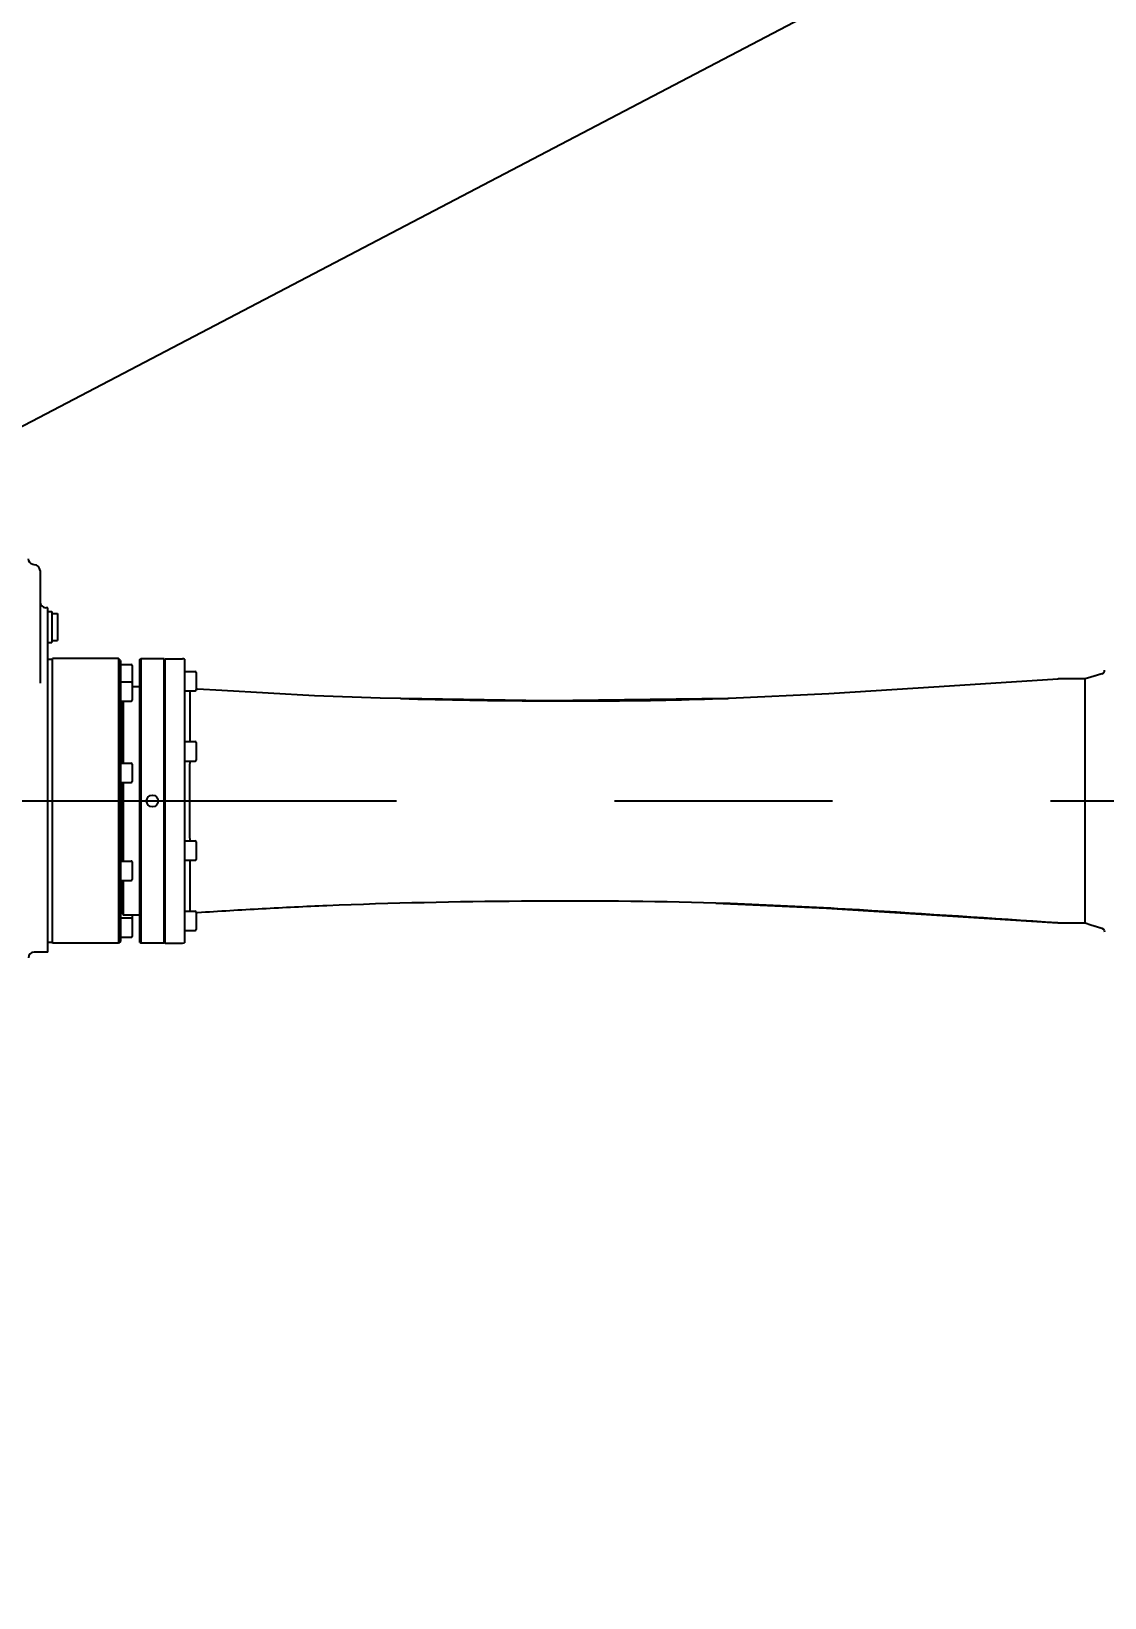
# Model space of a CAD drawing. Header units: millimetres. Extents: x 7426 to 8740, y 124 to 421.
# Drawn here: x 8506.02 to 8524.49, y 188.57 to 215.54 of the extents above; entities that cross this region are included whole.
import ezdxf
from ezdxf import colors
from ezdxf.entities.mleader import LeaderData, LeaderLine
from ezdxf.math import Vec2, Vec3

# ---------------------------------------------------------------- set-up
doc = ezdxf.new("R2010")
doc.units = ezdxf.units.MM
doc.linetypes.add('CENTER', pattern=[0.6, 0.375, -0.075, 0.075, -0.075])
for name, color, linetype in [('中心线', 7, 'Continuous'), ('外形图', 7, 'Continuous'), ('多重引线', 7, 'Continuous'), ('尺寸标注', 7, 'Continuous'), ('运动范围', 7, 'Continuous')]:
    doc.layers.add(name, color=color, linetype=linetype)
doc.styles.add('微软雅黑', font='msyh.ttc')
doc.dimstyles.new('尺寸标注_1_30比例', dxfattribs={"dimtxt": 2.1, "dimasz": 1.7, "dimexe": 0.5, "dimexo": 0.4, "dimgap": 0.5, "dimtad": 1, "dimdec": 1, "dimlfac": 30, "dimdsep": 46, "dimtxsty": '微软雅黑', "dimcen": 0.09, "dimadec": 0, "dimazin": 0, "dimtp": 0.01, "dimtm": 0.01, "dimtfac": 1, "dimtdec": 1, "dimtofl": 0, "dimtmove": 0, "dimatfit": 3, "dimfxl": 1, "dimtolj": 1, "dimarcsym": 0})

# ---------------------------------------------------------------- blocks, each defined once
blk = doc.blocks.new('*D1032')
at = {"layer": 'Defpoints', "color": 0}
for p in [(8479.189, 235.78), (8424.463, 214.498), (8493.63, 202.302), (8493.63, 202.302), (8552.963, 202.302)]:
    blk.add_point(p, dxfattribs=at)
at = {"layer": '尺寸标注', "color": 0, "lineweight": -2}
blk.add_arc((8493.63, 202.302), 36.459, 2.6718, 167.3282, dxfattribs=at)
at = {"layer": '尺寸标注', "color": 0}
for points in [[(8457.781, 210.356), (8458.336, 210.244), (8457.724, 208.633)], [(8529.766, 203.995), (8530.333, 204.008), (8530.089, 202.302)]]:
    blk.add_solid(points, dxfattribs=at)
at = {"layer": '尺寸标注', "color": 0, "insert": (8501.348, 239.561), "char_height": 2.1, "attachment_point": 5, "rotation": 348.2969, "style": '微软雅黑'}
blk.add_mtext('\\A1;+\\A1;170%%d', dxfattribs=at)
blk = doc.blocks.new('*D1033')
at = {"layer": 'Defpoints', "color": 0}
for p in [(8493.638, 202.295), (8493.638, 202.295), (8563.871, 202.295), (8424.472, 190.099), (8479.192, 168.806)]:
    blk.add_point(p, dxfattribs=at)
at = {"layer": '尺寸标注', "color": 0, "lineweight": -2}
blk.add_arc((8493.638, 202.295), 36.471, 192.6709, 357.3291, dxfattribs=at)
at = {"layer": '尺寸标注', "color": 0}
for points in [[(8530.353, 200.588), (8529.786, 200.602), (8530.109, 202.295)], [(8458.333, 194.35), (8457.777, 194.239), (8457.721, 195.961)]]:
    blk.add_solid(points, dxfattribs=at)
at = {"layer": '尺寸标注', "color": 0, "insert": (8502.511, 168.562), "char_height": 2.1, "attachment_point": 5, "rotation": 14.7379, "style": '微软雅黑'}
blk.add_mtext('\\A1;-\\A1;170%%d', dxfattribs=at)

msp = doc.modelspace()

# ---------------------------------------------------------------- linework, layer by layer
at = {"layer": '中心线', "linetype": 'CENTER', "ltscale": 50}
msp.add_line((8493.5579, 202.2895), (8563.7912, 202.2895), dxfattribs=at)
at = {"layer": '外形图', "linetype": 'Continuous'}
for p, q in [((8506.1745, 206.2562), (8506.1745, 204.3193)), ((8506.3079, 205.6172), (8506.2745, 205.6172)), ((8506.3079, 199.6896), (8506.3079, 205.6172)), ((8506.3079, 205.5506), (8506.3745, 205.5506)), ((8506.3745, 205.5506), (8506.3745, 205.0172)), ((8506.3745, 205.5172), (8506.4745, 205.5172)), ((8506.4745, 205.5172), (8506.4745, 205.0506)), ((8506.3079, 205.0172), (8506.3745, 205.0172)), ((8506.3745, 205.0506), (8506.4745, 205.0506)), ((8506.3816, 204.7228), (8506.3079, 204.7228)), ((8506.3816, 204.7228), (8506.3912, 204.7395)), ((8506.3816, 204.7228), (8506.3816, 199.8562)), ((8506.3912, 199.8395), (8506.3912, 204.7395)), ((8507.5245, 204.7395), (8506.3912, 204.7395)), ((8507.5245, 204.7395), (8507.5245, 199.8395)), ((8507.5579, 204.7062), (8507.5245, 204.7395)), ((8507.5579, 204.7062), (8507.5579, 199.8729)), ((8507.8912, 204.7219), (8507.8995, 204.7302)), ((8507.8912, 199.8562), (8507.8912, 204.722)), ((8507.8995, 204.7302), (8507.9079, 204.7386)), ((8507.9079, 204.7386), (8507.9079, 199.8395)), ((8508.3079, 204.7386), (8507.9079, 204.7386)), ((8508.3079, 199.8395), (8508.3079, 204.7386)), ((8508.3079, 204.7386), (8508.3162, 204.7303)), ((8508.3162, 204.7303), (8508.3245, 204.7219)), ((8508.3245, 199.8395), (8508.3245, 204.7386)), ((8508.3245, 204.7386), (8508.6245, 204.7386)), ((8508.6579, 204.7329), (8508.6579, 199.8452)), ((8507.5579, 204.6366), (8507.7412, 204.6366)), ((8507.7579, 204.6199), (8507.7579, 204.326)), ((8508.6579, 204.5195), (8508.8412, 204.5195)), ((8508.8579, 204.5028), (8508.8579, 204.2028)), ((8523.6976, 204.3895), (8523.6835, 204.3891)), ((8524.1579, 204.3895), (8523.6976, 204.3895)), ((8524.1579, 204.3806), (8524.1579, 204.3902)), ((8524.1587, 204.3898), (8524.1579, 204.3895)), ((8524.1579, 200.1895), (8524.1579, 204.3895)), ((8524.2558, 204.4201), (8524.1585, 204.3897)), ((8524.2558, 204.4201), (8524.1587, 204.3898)), ((8524.3515, 204.4503), (8524.2558, 204.4201)), ((8524.2932, 204.4319), (8524.2558, 204.4201)), ((8524.3834, 204.4604), (8524.2932, 204.4319)), ((8524.4434, 204.4797), (8524.3515, 204.4503)), ((8524.4451, 204.4802), (8524.3834, 204.4604)), ((8507.5579, 204.3398), (8507.7412, 204.3398)), ((8507.7579, 204.3231), (8507.7579, 204.0231)), ((8507.8912, 204.2562), (8507.7579, 204.2562)), ((8508.6579, 204.1862), (8508.8412, 204.1862)), ((8509.2993, 204.1886), (8508.8814, 204.2138)), ((8510.8979, 204.102), (8509.2993, 204.1886)), ((8507.5579, 204.0064), (8507.7412, 204.0064)), ((8507.5912, 202.9396), (8507.5912, 204.0064)), ((8507.6079, 202.9396), (8507.6079, 204.0064)), ((8512.0265, 204.0609), (8510.8979, 204.102)), ((8514.8961, 204.0127), (8512.0265, 204.0609)), ((8512.3756, 204.0512), (8512.0265, 204.0609)), ((8518.0105, 204.0557), (8514.8961, 204.0127)), ((8518.0292, 204.0563), (8518.0095, 204.0557)), ((8508.6579, 203.3108), (8508.8412, 203.3108)), ((8508.8579, 203.2942), (8508.8579, 202.9942)), ((8524.1579, 201.4803), (8524.1579, 203.0988)), ((8507.5579, 202.9396), (8507.7412, 202.9396)), ((8507.7579, 202.9229), (8507.7579, 202.6229)), ((8508.6579, 202.9775), (8508.8412, 202.9775)), ((8507.5579, 202.6062), (8507.7412, 202.6062)), ((8507.5912, 201.2562), (8507.5912, 202.6062)), ((8507.6079, 201.2562), (8507.6079, 202.6062)), ((8508.6579, 201.6015), (8508.8412, 201.6015)), ((8508.8579, 201.5849), (8508.8579, 201.2849)), ((8507.5579, 201.2562), (8507.7412, 201.2562)), ((8507.7579, 201.2395), (8507.7579, 200.9395)), ((8508.6579, 201.2682), (8508.8412, 201.2682)), ((8507.5579, 200.9229), (8507.7412, 200.9229)), ((8507.5912, 200.3395), (8507.5912, 200.9229)), ((8507.6079, 200.3228), (8507.6079, 200.9229)), ((8507.5912, 200.4562), (8507.5579, 200.4562)), ((8508.6579, 200.3929), (8508.8412, 200.3929)), ((8508.8579, 200.3762), (8508.8579, 200.0762)), ((8517.9677, 200.5248), (8517.7995, 200.5303)), ((8517.7995, 200.5303), (8519.7044, 200.4463)), ((8519.7044, 200.4463), (8523.6842, 200.1899)), ((8507.5579, 200.2758), (8507.7412, 200.2758)), ((8507.5912, 200.3395), (8507.6079, 200.3228)), ((8507.8912, 200.3228), (8507.6079, 200.3228)), ((8507.7579, 200.3228), (8507.7579, 199.9591)), ((8523.6842, 200.1899), (8523.6983, 200.1895)), ((8523.6983, 200.1895), (8524.1579, 200.1895)), ((8524.1587, 200.1892), (8524.1579, 200.1895)), ((8524.1579, 200.1895), (8524.1579, 200.1895)), ((8524.1585, 200.1893), (8524.2558, 200.1589)), ((8524.1587, 200.1892), (8524.2558, 200.1589)), ((8524.2558, 200.1589), (8524.2932, 200.1471)), ((8524.2558, 200.1589), (8524.3515, 200.1287)), ((8524.2932, 200.1471), (8524.3834, 200.1186)), ((8524.3515, 200.1287), (8524.4434, 200.0993)), ((8524.3834, 200.1186), (8524.4451, 200.0988)), ((8524.445, 200.0988), (8524.4699, 200.0842)), ((8524.4699, 200.0842), (8524.4856, 200.0621)), ((8506.3816, 199.8562), (8506.3079, 199.8562)), ((8506.3816, 199.8562), (8506.3912, 199.8395)), ((8507.5245, 199.8395), (8506.3912, 199.8395)), ((8507.5579, 199.8728), (8507.5245, 199.8395)), ((8507.5579, 199.9425), (8507.7412, 199.9425)), ((8507.8912, 199.8562), (8507.9079, 199.8395)), ((8508.3079, 199.8395), (8507.9079, 199.8395)), ((8508.3245, 199.8562), (8508.3079, 199.8395)), ((8508.3245, 199.8395), (8508.6245, 199.8395)), ((8508.6245, 199.8395), (8508.6579, 199.8452)), ((8508.6579, 200.0595), (8508.8412, 200.0595)), ((8524.4856, 200.0621), (8524.4912, 200.0356)), ((8506.3079, 199.6895), (8506.0745, 199.6895))]:
    msp.add_line(p, q, dxfattribs=at)
for points in [[(8506.0745, 206.3562), (8506.05, 206.3592), (8506.0212, 206.3716), (8505.9967, 206.3934), (8505.9803, 206.4228), (8505.9745, 206.4562)], [(8506.1745, 206.2562), (8506.1673, 206.2935), (8506.1456, 206.3265), (8506.113, 206.3485), (8506.0745, 206.3562)], [(8523.6835, 204.3891), (8521.646, 204.2531), (8519.7442, 204.1347), (8518.0292, 204.0563)]]:
    msp.add_lwpolyline(points, dxfattribs=at)
msp.add_circle((8508.1079, 202.2895), 0.1, dxfattribs=at)
for centre, radius, start, end in [((8506.2745, 205.7172), 0.1, 180, 270), ((8508.6244, 204.6379), 0.1007, 70.59173, 89.92996), ((8507.7412, 204.6199), 0.0167, 0, 90), ((8508.8412, 204.5028), 0.0167, 0, 90), ((8524.4245, 204.5437), 0.0667, 287.91277, 359.76455), ((8507.7412, 204.3231), 0.0167, 0, 90), ((8508.8412, 204.2028), 0.0167, 270, 0), ((8508.8912, 204.3802), 0.1667, 258.3145, 266.63449), ((8507.7412, 204.0231), 0.0167, 270, 0), ((8515.4292, 321.4653), 117.4538, 268.510261, 269.676854), ((8515.3241, 299.1184), 95.1066, 269.664209, 270.331586), ((8515.4475, 279.4453), 75.4332, 270.324336, 271.946288), ((8508.8412, 203.2942), 0.0167, 0, 90), ((8507.7412, 202.9229), 0.0167, 0, 90), ((8633.4926, 202.1639), 124.7466, 179.626235, 179.942327), ((8508.8412, 202.9942), 0.0167, 270, 0), ((8507.7412, 202.6229), 0.0167, 270, 0), ((8609.0123, 202.3234), 100.2663, 180.019354, 180.412602), ((8508.8412, 201.5849), 0.0167, 0, 90), ((8507.7412, 201.2395), 0.0167, 0, 90), ((8508.8412, 201.2849), 0.0167, 270, 0), ((8507.7412, 200.9395), 0.0167, 270, 0), ((8508.8412, 200.3762), 0.0167, 0, 90), ((8508.8912, 200.1989), 0.1667, 93.36564, 101.68551), ((8515.5828, 130.0594), 70.5057, 87.795526, 88.061568), ((8514.6693, 108.6837), 91.9008, 86.504874, 87.739064), ((8507.7412, 200.2591), 0.0167, 0, 90), ((8508.8412, 200.0762), 0.0167, 270, 0), ((8507.7412, 199.9591), 0.0167, 270, 0), ((8506.0745, 199.5895), 0.1, 90, 180)]:
    msp.add_arc(centre, radius, start, end, dxfattribs=at)
for points, knots in [([(8508.7525, 204.191), (8508.7529, 204.1438), (8508.7541, 203.8509), (8508.7523, 203.5579), (8508.7508, 203.3121)], [0, 0, 0, 0, 0.1609571, 1, 1, 1, 1]), ([(8508.7508, 201.267), (8508.7514, 201.17), (8508.753, 200.8771), (8508.754, 200.5841), (8508.7525, 200.3881)], [0, 0, 0, 0, 0.3308588, 1, 1, 1, 1]), ([(8517.7995, 200.5303), (8516.6852, 200.5653), (8514.4548, 200.5781), (8511.853, 200.5248), (8509.9958, 200.4343), (8509.253, 200.3871), (8508.8814, 200.3653)], [0, 0, 0, 0, 0.3748351, 0.7497522, 0.87484, 1, 1, 1, 1])]:
    msp.add_open_spline(points, degree=3, knots=knots, dxfattribs=at)
msp.add_open_spline([(8523.6842, 200.19), (8522.5467, 200.264), (8521.4097, 200.3452), (8520.2719, 200.4136)], degree=3, dxfattribs=at)
at = {"layer": '运动范围'}
msp.add_arc((8493.5579, 202.2895), 70.2333, 190, 30.822489, dxfattribs=at)

# ---------------------------------------------------------------- dimensions: what is measured, and where the dimension line sits
at = {"layer": '尺寸标注'}
for base, line1, line2, text, picture, middle in [((8479.1889, 235.7797), ((8493.6298, 202.302), (8552.9631, 202.302)), ((8493.6298, 202.302), (8424.4634, 214.4979)), '\\A1;+<>', '*D1032', (8501.0252, 238.0036)), ((8479.1924, 168.8062), ((8493.6379, 202.2945), (8563.8712, 202.2945)), ((8493.6379, 202.2945), (8424.4716, 190.0986)), '\\A1;-<>', '*D1033', (8502.916, 167.0234))]:
    dim = msp.add_angular_dim_2l(base=base, line1=line1, line2=line2, text=text, dimstyle='尺寸标注_1_30比例', dxfattribs=at)
    dim.commit()
    dim.dimension.update_dxf_attribs({"geometry": picture, "text_midpoint": middle, "dimtype": 162})

# ---------------------------------------------------------------- leaders
at = {"layer": '多重引线'}
ml = msp.add_multileader_mtext('Standard', dxfattribs=at)
ml.set_content('R316', style='微软雅黑')
ml.set_leader_properties()
ml.build(insert=Vec2(0, 0))
ml.multileader.update_dxf_attribs({"text_left_attachment_type": 5, "text_right_attachment_type": 5, "dogleg_length": 1, "arrow_head_size": 1.7})
ctx = ml.context
ctx.base_point, ctx.char_height, ctx.arrow_head_size, ctx.landing_gap_size, ctx.plane_origin = Vec3(8588.666, 252.0256), 2.1, 1.7, 0.4, Vec3(8520.0797, 220.9487)
ctx.left_attachment, ctx.right_attachment = 5, 5
notes = []
notes.append((ctx, [(0, (1, 1, 0), (8588.466, 252.0256), (1, 0), 0.2, [(0, [(8502.8898, 207.1819)], 0, [])])]))
ctx.mtext.insert, ctx.mtext.flow_direction = Vec3(8589.066, 254.207), 5
for ctx, leaders in notes:
    for number, flags, end, landing, length, lines in leaders:
        leader = LeaderData()
        leader.index, (leader.has_last_leader_line, leader.has_dogleg_vector, leader.attachment_direction) = number, flags
        leader.last_leader_point, leader.dogleg_vector, leader.dogleg_length = Vec3(end), Vec3(landing), length
        for number, points, colour, breaks in lines:
            line = LeaderLine()
            line.index, line.vertices, line.color, line.breaks = number, Vec3.list(points), colors.encode_raw_color(colour), breaks
            leader.lines.append(line)
        ctx.leaders.append(leader)

doc.saveas('drawing.dxf')
